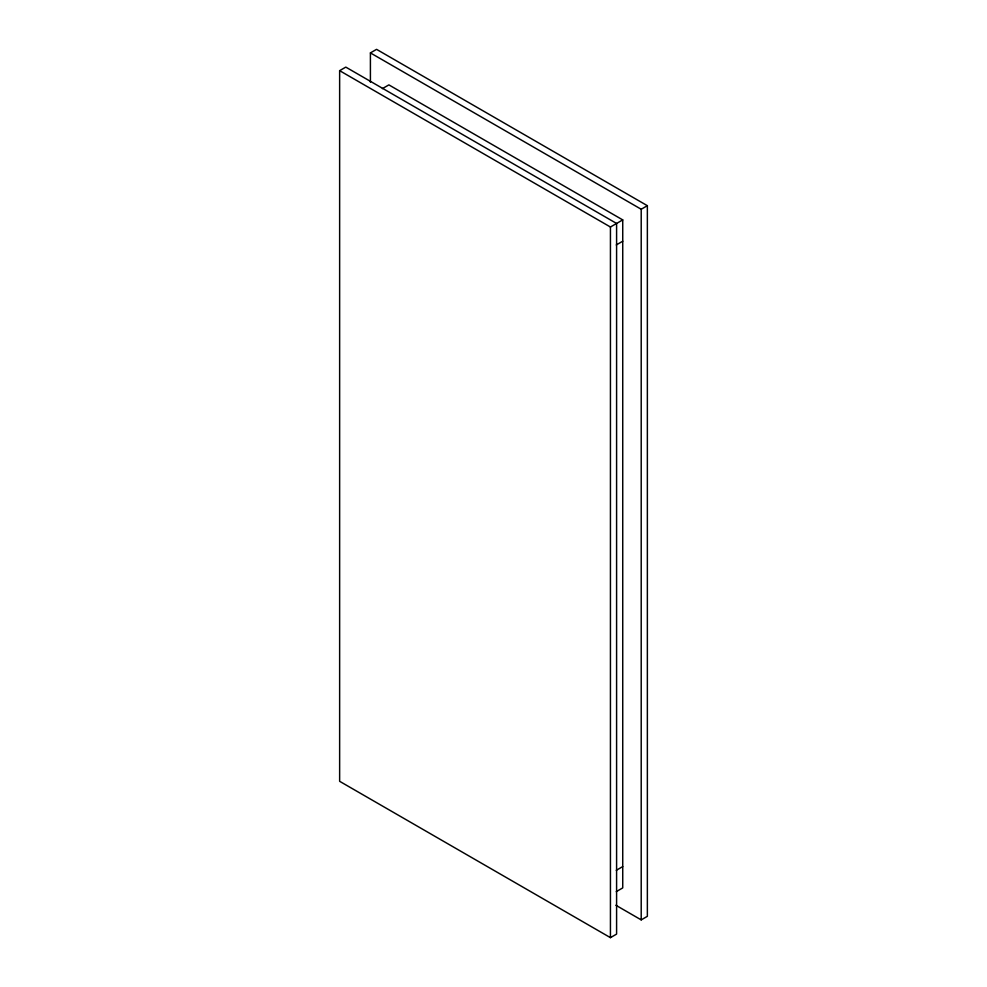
<?xml version="1.0" encoding="UTF-8"?>
<svg xmlns="http://www.w3.org/2000/svg" width="987" height="987" viewBox="0 0 987 987"><rect width="100%" height="100%" fill="white"/><g stroke="black" fill="none" stroke-linecap="round" stroke-linejoin="round"><path stroke-width="1.48" d="M339.639 70.669L345.795 67.116L616.591 223.457L616.591 934.097L610.435 937.65L339.639 781.309L339.639 70.669L610.435 227.01L622.735 219.904L622.735 887.905L616.258 891.643M370.409 82.192L370.409 52.903L376.565 49.35L647.361 205.691L647.361 916.331L641.205 919.884L615.863 905.252M382.401 88.62L388.878 84.882L622.735 219.904M370.409 52.903L641.205 209.244L647.361 205.691M616.258 244.961L622.735 241.223M616.258 870.324L622.735 866.586M641.205 209.244L641.205 919.884M610.435 227.01L610.435 937.65"/></g></svg>
